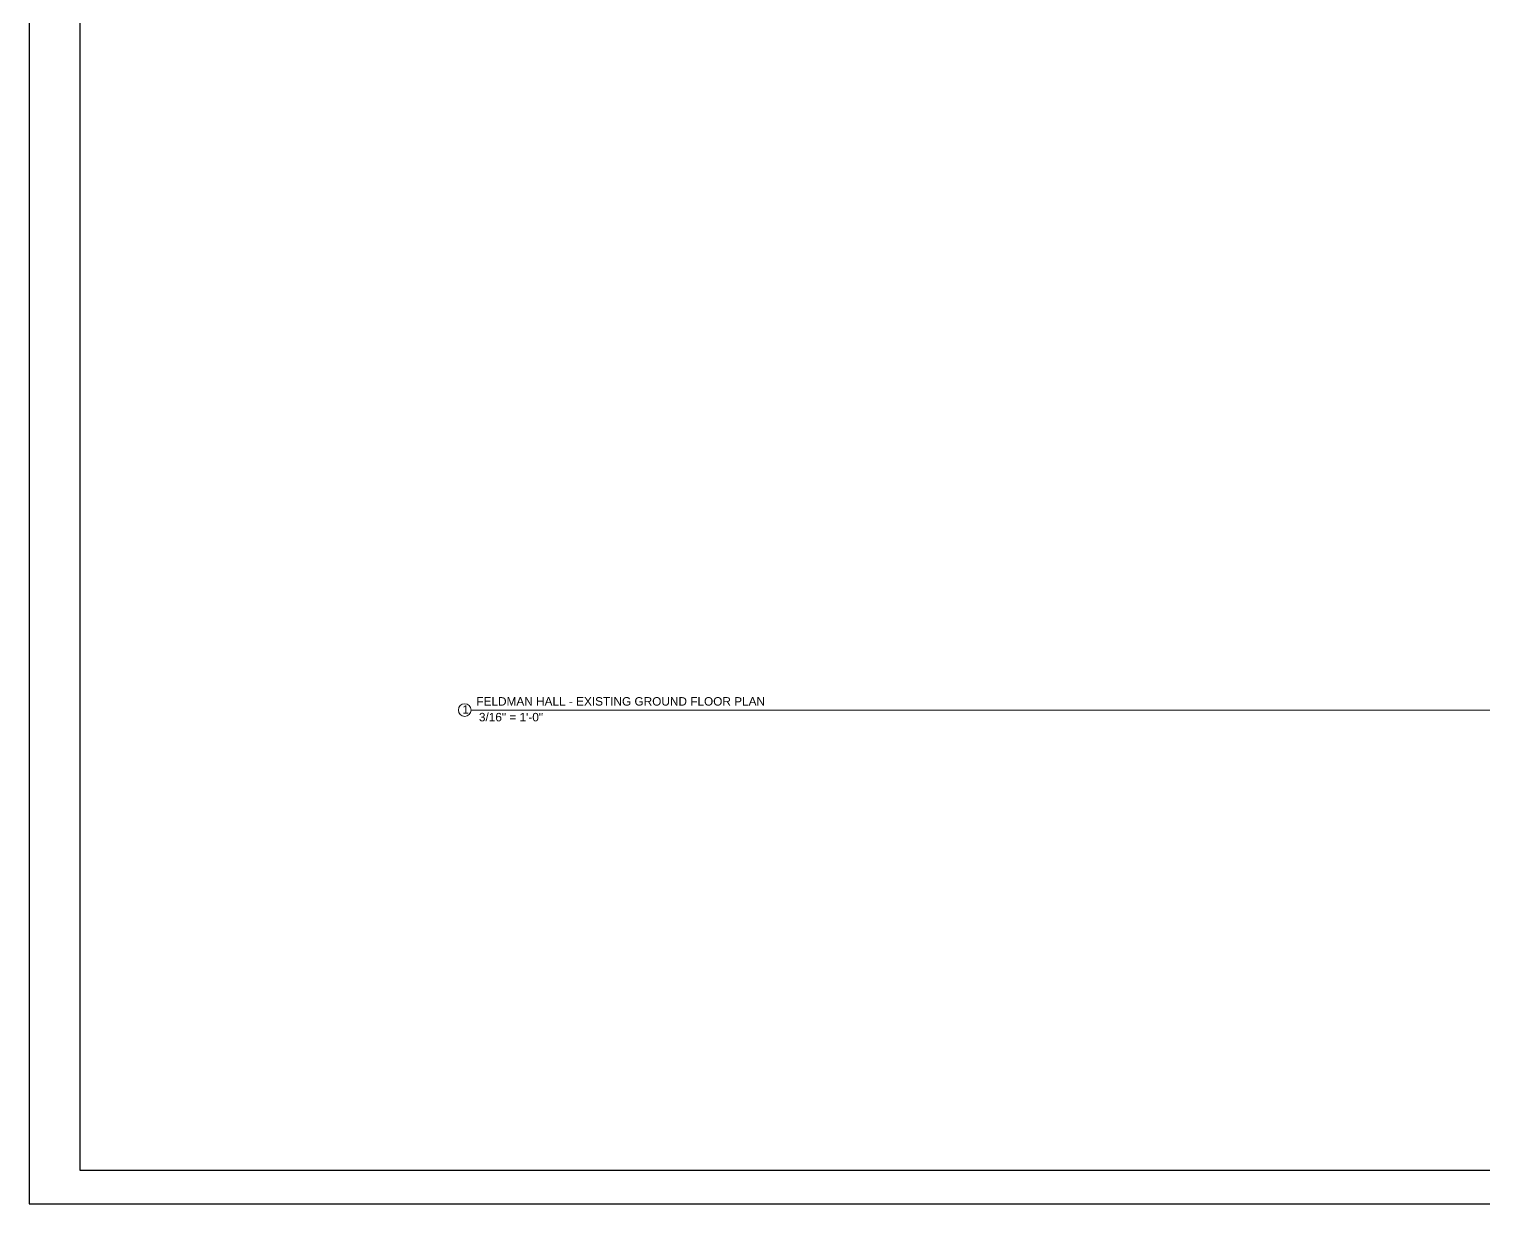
# Model space of a CAD drawing. Header units: inches. Extents: x -2078 to 106214, y -964 to 6385.
# Drawn here: x 82814 to 84191, y 2929 to 4041 of the extents above; entities that cross this region are included whole.
import ezdxf

# ---------------------------------------------------------------- set-up
doc = ezdxf.new("R2010")
doc.units = ezdxf.units.IN
doc.header["$MEASUREMENT"] = 0
doc.layers.add('A-ANNO', color=2, linetype='Continuous', lineweight=5)
doc.layers.add('A-TB', color=7, linetype='Continuous')
doc.styles.add('Arial_3', font='arial.ttf', dxfattribs={"height": 0.125})

# ---------------------------------------------------------------- blocks, each defined once
blk = doc.blocks.new('JC_TB_48x36 - JC_TB_3624-1264225-Floor Plans')
at = {"layer": 'A-TB'}
for p, q in [((-0.003, 24.012), (-0.003, -11.988)), ((0.747, 23.512), (0.747, -11.488)), ((0.747, -11.488), (47.497, -11.488)), ((-0.003, -11.988), (47.997, -11.988))]:
    blk.add_line(p, q, dxfattribs=at)
blk = doc.blocks.new('Viewport - View Title-2281-Floor Plans')
at = {"layer": 'A-ANNO'}
for start, end in [(0, 180), (180, 360)]:
    blk.add_arc((-0.125, 0), 0.125, start, end, dxfattribs=at)

msp = doc.modelspace()

# ---------------------------------------------------------------- block references
at = {"layer": 'A-TB', "xscale": 64, "yscale": 64, "zscale": 64}
msp.add_blockref('JC_TB_48x36 - JC_TB_3624-1264225-Floor Plans', (82814.08, 3695.863), dxfattribs=at)

# ---------------------------------------------------------------- next in the draw order: linework, layer by layer
at = {"layer": 'A-ANNO', "lineweight": 9}
msp.add_line((83232.201, 3396.1), (84996.783, 3396.1), dxfattribs=at)

# ---------------------------------------------------------------- next in the draw order: block references
at = {"layer": 'A-ANNO', "xscale": 48, "yscale": 48, "zscale": 48}
msp.add_blockref('Viewport - View Title-2281-Floor Plans', (83232.201, 3396.1), dxfattribs=at)

# ---------------------------------------------------------------- next in the draw order: texts
at = {"layer": 'A-ANNO', "char_height": 8, "attachment_point": 1, "style": 'Arial_3'}
for s, insert, width in [('1', (83224.02, 3400.639), 7.474), ('FELDMAN HALL - EXISTING GROUND FLOOR PLAN', (83237.149, 3408.328), 392.7637), (' 3/16" = 1\'-0"', (83236.459, 3393.41), 77.366)]:
    msp.add_mtext(s, dxfattribs=dict(at, insert=insert, width=width))

doc.saveas('drawing.dxf')
